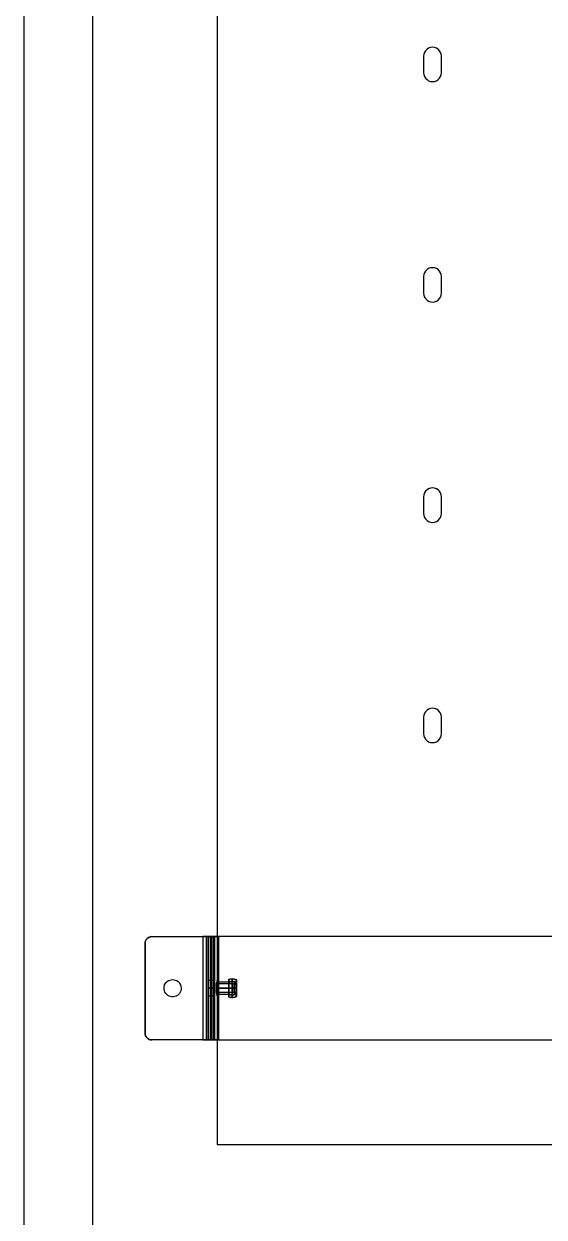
# Model space of a CAD drawing. Header units: millimetres. Extents: x 151130 to 215929, y 2134 to 34533.
# Drawn here: x 170311 to 170462.2, y 6150.2 to 6496.6 of the extents above; entities that cross this region are included whole.
import ezdxf

# ---------------------------------------------------------------- set-up
doc = ezdxf.new("R2010")
doc.units = ezdxf.units.MM
doc.layers.add('MUEBLES', color=8, linetype='Continuous')
doc.layers.add('OH!-Furniture', color=7, linetype='Continuous')

# ---------------------------------------------------------------- blocks, each defined once
blk = doc.blocks.new('GANCHO C DOBLE-flat-4')
at = {"layer": 'OH!-Furniture', "color": 2, "flags": 128}
for points in [[(-96.05, 482.1), (-96.05, 726.5), (-66.06, 726.5), (-66.06, 482.1), (-96.05, 482.1)], [(-66.06, 482.1), (-96.05, 482.1), (-96.05, 726.5), (-66.06, 726.5)], [(-83.54, 487.26), (-83.53, 487.27), (-83.52, 487.29), (-83.51, 487.3), (-83.5, 487.32), (-83.49, 487.33), (-83.47, 487.35), (-83.46, 487.36), (-83.44, 487.37), (-83.42, 487.38), (-83.41, 487.38), (-83.39, 487.39), (-83.37, 487.4), (-83.35, 487.4), (-83.33, 487.4), (-83.31, 487.4), (-83.29, 487.4), (-83.27, 487.4), (-83.25, 487.39), (-83.24, 487.39), (-83.22, 487.38), (-83.2, 487.37), (-83.18, 487.36), (-83.17, 487.35), (-83.15, 487.34), (-83.14, 487.33), (-83.13, 487.31), (-83.14, 487.33), (-83.15, 487.34), (-83.17, 487.35), (-83.18, 487.36), (-83.2, 487.37), (-83.22, 487.38), (-83.24, 487.39), (-83.25, 487.39), (-83.27, 487.4), (-83.29, 487.4), (-83.31, 487.4), (-83.33, 487.4), (-83.35, 487.4), (-83.37, 487.4), (-83.39, 487.39), (-83.41, 487.38), (-83.42, 487.38), (-83.44, 487.37), (-83.46, 487.36), (-83.47, 487.35), (-83.49, 487.33), (-83.5, 487.32), (-83.51, 487.3), (-83.52, 487.29), (-83.53, 487.27)], [(-82.71, 485.11), (-82.74, 485.16), (-82.76, 485.2), (-82.79, 485.25), (-82.81, 485.3), (-82.83, 485.35), (-82.85, 485.39), (-82.87, 485.44), (-82.89, 485.49), (-82.9, 485.54), (-82.92, 485.6), (-82.93, 485.65), (-82.94, 485.7), (-82.95, 485.75), (-82.96, 485.8), (-82.97, 485.85), (-82.98, 485.91), (-82.98, 485.96), (-82.98, 486.01), (-82.99, 486.06), (-82.99, 486.12), (-82.98, 486.17), (-82.98, 486.22), (-82.98, 486.28), (-82.97, 486.33), (-82.97, 486.38), (-82.96, 486.43), (-82.95, 486.49), (-82.94, 486.54), (-82.93, 486.59), (-82.91, 486.64), (-82.9, 486.69), (-82.88, 486.74), (-82.86, 486.79), (-82.84, 486.84), (-82.82, 486.89), (-82.8, 486.94), (-82.78, 486.98), (-82.75, 487.03), (-82.73, 487.08), (-82.7, 487.12), (-82.67, 487.17), (-82.64, 487.21), (-82.61, 487.26), (-82.64, 487.21), (-82.67, 487.17), (-82.7, 487.12), (-82.73, 487.08), (-82.75, 487.03), (-82.78, 486.98), (-82.8, 486.94), (-82.82, 486.89), (-82.84, 486.84), (-82.86, 486.79), (-82.88, 486.74), (-82.9, 486.69), (-82.91, 486.64), (-82.93, 486.59), (-82.94, 486.54), (-82.95, 486.49), (-82.96, 486.43), (-82.97, 486.38), (-82.97, 486.33), (-82.98, 486.28), (-82.98, 486.22), (-82.98, 486.17), (-82.99, 486.12), (-82.99, 486.06), (-82.98, 486.01), (-82.98, 485.96), (-82.98, 485.91), (-82.97, 485.85), (-82.96, 485.8), (-82.95, 485.75), (-82.94, 485.7), (-82.93, 485.65), (-82.92, 485.6), (-82.9, 485.54), (-82.89, 485.49), (-82.87, 485.44), (-82.85, 485.39), (-82.83, 485.35), (-82.81, 485.3), (-82.79, 485.25), (-82.76, 485.2), (-82.74, 485.16)], [(-81.04, 487.31), (-81.04, 487.24), (-81.04, 487.16), (-81.04, 487.08), (-81.04, 487.01), (-81.04, 486.95), (-81.04, 486.88), (-81.04, 486.82), (-81.04, 486.76), (-81.04, 486.71), (-81.04, 486.66), (-81.04, 486.71), (-81.04, 486.76), (-81.04, 486.82), (-81.04, 486.88), (-81.04, 486.95), (-81.04, 487.01), (-81.04, 487.08), (-81.04, 487.16), (-81.04, 487.24)], [(-81.04, 481.59), (-81.04, 486.66)], [(-79.47, 487.26), (-79.44, 487.21), (-79.41, 487.17), (-79.39, 487.12), (-79.36, 487.08), (-79.33, 487.03), (-79.31, 486.98), (-79.29, 486.94), (-79.26, 486.89), (-79.24, 486.84), (-79.22, 486.79), (-79.21, 486.74), (-79.19, 486.69), (-79.17, 486.64), (-79.16, 486.59), (-79.15, 486.54), (-79.14, 486.49), (-79.13, 486.43), (-79.12, 486.38), (-79.11, 486.33), (-79.11, 486.28), (-79.1, 486.22), (-79.1, 486.17), (-79.1, 486.12), (-79.1, 486.06), (-79.1, 486.01), (-79.11, 485.96), (-79.11, 485.91), (-79.12, 485.85), (-79.13, 485.8), (-79.13, 485.75), (-79.14, 485.7), (-79.16, 485.65), (-79.17, 485.6), (-79.18, 485.54), (-79.2, 485.49), (-79.22, 485.44), (-79.24, 485.39), (-79.26, 485.35), (-79.28, 485.3), (-79.3, 485.25), (-79.33, 485.2), (-79.35, 485.16), (-79.38, 485.11), (-79.35, 485.16), (-79.33, 485.2), (-79.3, 485.25), (-79.28, 485.3), (-79.26, 485.35), (-79.24, 485.39), (-79.22, 485.44), (-79.2, 485.49), (-79.18, 485.54), (-79.17, 485.6), (-79.16, 485.65), (-79.14, 485.7), (-79.13, 485.75), (-79.13, 485.8), (-79.12, 485.85), (-79.11, 485.91), (-79.11, 485.96), (-79.1, 486.01), (-79.1, 486.06), (-79.1, 486.12), (-79.1, 486.17), (-79.1, 486.22), (-79.11, 486.28), (-79.11, 486.33), (-79.12, 486.38), (-79.13, 486.43), (-79.14, 486.49), (-79.15, 486.54), (-79.16, 486.59), (-79.17, 486.64), (-79.19, 486.69), (-79.21, 486.74), (-79.22, 486.79), (-79.24, 486.84), (-79.26, 486.89), (-79.29, 486.94), (-79.31, 486.98), (-79.33, 487.03), (-79.36, 487.08), (-79.39, 487.12), (-79.41, 487.17), (-79.44, 487.21)], [(-78.96, 487.31), (-78.95, 487.33), (-78.93, 487.34), (-78.92, 487.35), (-78.9, 487.36), (-78.89, 487.37), (-78.87, 487.38), (-78.85, 487.39), (-78.83, 487.39), (-78.81, 487.4), (-78.79, 487.4), (-78.78, 487.4), (-78.76, 487.4), (-78.74, 487.4), (-78.72, 487.4), (-78.7, 487.39), (-78.68, 487.38), (-78.66, 487.38), (-78.65, 487.37), (-78.63, 487.36), (-78.62, 487.35), (-78.6, 487.33), (-78.59, 487.32), (-78.58, 487.3), (-78.56, 487.29), (-78.55, 487.27), (-78.55, 487.26), (-78.55, 487.27), (-78.56, 487.29), (-78.58, 487.3), (-78.59, 487.32), (-78.6, 487.33), (-78.62, 487.35), (-78.63, 487.36), (-78.65, 487.37), (-78.66, 487.38), (-78.68, 487.38), (-78.7, 487.39), (-78.72, 487.4), (-78.74, 487.4), (-78.76, 487.4), (-78.78, 487.4), (-78.79, 487.4), (-78.81, 487.4), (-78.83, 487.39), (-78.85, 487.39), (-78.87, 487.38), (-78.89, 487.37), (-78.9, 487.36), (-78.92, 487.35), (-78.93, 487.34), (-78.95, 487.33)], [(-81.04, 482.03), (-81.04, 482.11)], [(-66.06, 480.6), (-96.05, 480.6)], [(-66.06, 479.1), (-96.05, 479.1)], [(-78.8, 479.1), (-78.91, 479.1), (-79.24, 479.1), (-79.74, 479.1), (-80.35, 479.1), (-81.04, 479.1), (-81.76, 479.1), (-82.37, 479.1), (-82.87, 479.1), (-83.21, 479.1), (-83.32, 479.1), (-83.21, 479.1), (-82.87, 479.1), (-82.37, 479.1), (-81.76, 479.1), (-81.04, 479.1), (-80.35, 479.1), (-79.74, 479.1), (-79.24, 479.1), (-78.91, 479.1), (-78.8, 479.1)], [(-81.04, 479.1), (-81.04, 480.6)], [(-78.55, 468.81), (-78.57, 469.23), (-78.69, 469.65), (-78.85, 470.03), (-79.1, 470.39), (-79.41, 470.7), (-79.74, 470.95), (-80.1, 471.14), (-80.52, 471.25), (-80.93, 471.31), (-81.35, 471.28), (-81.76, 471.2), (-82.18, 471.03), (-82.54, 470.81), (-82.85, 470.53), (-83.12, 470.2), (-83.32, 469.84), (-83.46, 469.45), (-83.54, 469.04), (-83.54, 468.59), (-83.46, 468.18), (-83.32, 467.79), (-83.12, 467.43), (-82.85, 467.09), (-82.54, 466.82), (-82.18, 466.59), (-81.76, 466.43), (-81.35, 466.34), (-80.93, 466.32), (-80.52, 466.37), (-80.1, 466.48), (-79.74, 466.68), (-79.41, 466.93), (-79.1, 467.23), (-78.85, 467.59), (-78.69, 467.98), (-78.57, 468.4), (-78.55, 468.81)], [(-78.55, 468.81), (-78.57, 469.23), (-78.69, 469.65), (-78.85, 470.03), (-79.1, 470.39), (-79.41, 470.7), (-79.74, 470.95), (-80.1, 471.14), (-80.52, 471.25), (-80.93, 471.31), (-81.35, 471.28), (-81.76, 471.2), (-82.18, 471.03), (-82.54, 470.81), (-82.85, 470.53), (-83.12, 470.2), (-83.32, 469.84), (-83.46, 469.45), (-83.54, 469.04), (-83.54, 468.59), (-83.46, 468.18), (-83.32, 467.79), (-83.12, 467.43), (-82.85, 467.09), (-82.54, 466.82), (-82.18, 466.59), (-81.76, 466.43), (-81.35, 466.34), (-80.93, 466.32), (-80.52, 466.37), (-80.1, 466.48), (-79.74, 466.68), (-79.41, 466.93), (-79.1, 467.23), (-78.85, 467.59), (-78.69, 467.98), (-78.57, 468.4), (-78.55, 468.81)], [(-94.05, 460.82), (-94.44, 460.85), (-94.83, 460.96), (-95.16, 461.16), (-95.47, 461.41), (-95.72, 461.71), (-95.91, 462.05), (-96.02, 462.43), (-96.05, 462.82), (-96.02, 462.43), (-95.91, 462.05), (-95.72, 461.71), (-95.47, 461.41), (-95.16, 461.16), (-94.83, 460.96), (-94.44, 460.85)], [(-94.05, 460.8), (-68.06, 460.8)], [(-66.06, 462.82), (-66.09, 462.43), (-66.2, 462.05), (-66.4, 461.71), (-66.65, 461.41), (-66.95, 461.16), (-67.28, 460.96), (-67.67, 460.85), (-68.06, 460.82), (-67.67, 460.85), (-67.28, 460.96), (-66.95, 461.16), (-66.65, 461.41), (-66.4, 461.71), (-66.2, 462.05), (-66.09, 462.43)]]:
    blk.add_lwpolyline(points, close=True, dxfattribs=at)
for points in [[(-78.3, 486.11), (-78.3, 486.11), (-78.32, 486.11), (-78.33, 486.11), (-78.35, 486.11), (-78.38, 486.11), (-78.4, 486.11), (-78.44, 486.11), (-78.47, 486.11), (-78.52, 486.11), (-78.56, 486.11), (-78.61, 486.11), (-78.66, 486.11), (-78.72, 486.11), (-78.78, 486.11), (-78.85, 486.11), (-78.91, 486.11), (-78.99, 486.11), (-79.06, 486.11), (-79.14, 486.11), (-79.22, 486.11), (-79.31, 486.11), (-79.39, 486.11), (-79.48, 486.11), (-79.57, 486.11), (-79.67, 486.11), (-79.77, 486.11), (-79.87, 486.11), (-79.97, 486.11), (-80.07, 486.11), (-80.17, 486.11), (-80.28, 486.11), (-80.39, 486.11), (-80.49, 486.11), (-80.6, 486.11), (-80.71, 486.11), (-80.82, 486.11), (-80.93, 486.11), (-81.04, 486.11), (-81.04, 486.22), (-81.04, 486.32), (-81.04, 486.43), (-81.04, 486.54), (-81.04, 486.64), (-81.04, 486.75), (-81.04, 486.85), (-81.04, 486.96), (-81.04, 487.06), (-81.04, 487.16), (-81.04, 487.26), (-81.04, 487.16), (-81.04, 487.06), (-81.04, 486.96), (-81.04, 486.85), (-81.04, 486.75), (-81.04, 486.64), (-81.04, 486.54), (-81.04, 486.43), (-81.04, 486.32), (-81.04, 486.22), (-81.04, 486.11), (-81.15, 486.11), (-81.26, 486.11), (-81.37, 486.11), (-81.48, 486.11), (-81.59, 486.11), (-81.7, 486.11), (-81.81, 486.11), (-81.91, 486.11), (-82.02, 486.11), (-82.12, 486.11), (-82.22, 486.11), (-82.32, 486.11), (-82.42, 486.11), (-82.51, 486.11), (-82.6, 486.11), (-82.69, 486.11), (-82.78, 486.11), (-82.87, 486.11), (-82.95, 486.11), (-83.03, 486.11), (-83.1, 486.11), (-83.17, 486.11), (-83.24, 486.11), (-83.31, 486.11), (-83.37, 486.11), (-83.42, 486.11), (-83.48, 486.11), (-83.53, 486.11), (-83.57, 486.11), (-83.61, 486.11), (-83.65, 486.11), (-83.68, 486.11), (-83.71, 486.11), (-83.74, 486.11), (-83.76, 486.11), (-83.77, 486.11), (-83.78, 486.11), (-83.79, 486.11), (-83.79, 486.11)], [(-83.54, 487.26), (-83.57, 487.2), (-83.59, 487.14), (-83.61, 487.08), (-83.64, 487.02), (-83.66, 486.96), (-83.67, 486.9), (-83.69, 486.84), (-83.71, 486.78), (-83.72, 486.72), (-83.74, 486.66), (-83.75, 486.6), (-83.76, 486.53), (-83.77, 486.47), (-83.77, 486.41), (-83.78, 486.35), (-83.79, 486.28), (-83.79, 486.22), (-83.79, 486.16), (-83.79, 486.09), (-83.79, 486.03), (-83.79, 485.97), (-83.78, 485.91), (-83.78, 485.84), (-83.77, 485.78), (-83.76, 485.72), (-83.75, 485.66), (-83.74, 485.59), (-83.73, 485.53), (-83.72, 485.47), (-83.7, 485.41), (-83.68, 485.35), (-83.67, 485.29), (-83.65, 485.23), (-83.63, 485.17), (-83.6, 485.11)], [(-83.79, 486.11), (-83.78, 486.11), (-83.77, 486.11), (-83.76, 486.11), (-83.74, 486.11), (-83.71, 486.11), (-83.68, 486.11), (-83.65, 486.11), (-83.61, 486.11), (-83.57, 486.11), (-83.53, 486.11), (-83.48, 486.11), (-83.42, 486.11), (-83.37, 486.11), (-83.31, 486.11), (-83.24, 486.11), (-83.17, 486.11), (-83.1, 486.11), (-83.03, 486.11), (-82.95, 486.11), (-82.87, 486.11), (-82.78, 486.11), (-82.69, 486.11), (-82.6, 486.11), (-82.51, 486.11), (-82.42, 486.11), (-82.32, 486.11), (-82.22, 486.11), (-82.12, 486.11), (-82.02, 486.11), (-81.91, 486.11), (-81.81, 486.11), (-81.7, 486.11), (-81.59, 486.11), (-81.48, 486.11), (-81.37, 486.11), (-81.26, 486.11), (-81.15, 486.11), (-81.04, 486.11), (-81.04, 486), (-81.04, 485.88), (-81.04, 485.77), (-81.04, 485.66), (-81.04, 485.55), (-81.04, 485.43), (-81.04, 485.32), (-81.04, 485.22), (-81.04, 485.11), (-81.04, 482.11), (-81.04, 485.11)], [(-83.6, 485.11), (-83.59, 485.11), (-83.58, 485.11), (-83.57, 485.11), (-83.55, 485.11), (-83.52, 485.11), (-83.5, 485.11), (-83.46, 485.11), (-83.43, 485.11), (-83.39, 485.11), (-83.34, 485.11), (-83.3, 485.11), (-83.24, 485.11), (-83.19, 485.11), (-83.13, 485.11), (-83.06, 485.11), (-83, 485.11), (-82.93, 485.11), (-82.85, 485.11), (-82.78, 485.11), (-82.7, 485.11), (-82.62, 485.11), (-82.53, 485.11), (-82.44, 485.11), (-82.35, 485.11), (-82.26, 485.11), (-82.17, 485.11), (-82.07, 485.11), (-81.97, 485.11), (-81.87, 485.11), (-81.77, 485.11), (-81.67, 485.11), (-81.57, 485.11), (-81.46, 485.11), (-81.36, 485.11), (-81.26, 485.11), (-81.15, 485.11), (-81.04, 485.11), (-80.94, 485.11), (-80.83, 485.11), (-80.73, 485.11), (-80.62, 485.11), (-80.52, 485.11), (-80.42, 485.11), (-80.31, 485.11), (-80.21, 485.11), (-80.11, 485.11), (-80.02, 485.11), (-79.92, 485.11), (-79.83, 485.11), (-79.73, 485.11), (-79.64, 485.11), (-79.56, 485.11), (-79.47, 485.11), (-79.39, 485.11), (-79.31, 485.11), (-79.23, 485.11), (-79.16, 485.11), (-79.09, 485.11), (-79.02, 485.11), (-78.96, 485.11), (-78.9, 485.11), (-78.84, 485.11), (-78.79, 485.11), (-78.74, 485.11), (-78.7, 485.11), (-78.66, 485.11), (-78.62, 485.11), (-78.59, 485.11), (-78.56, 485.11), (-78.54, 485.11), (-78.52, 485.11), (-78.5, 485.11), (-78.49, 485.11), (-78.49, 485.11), (-78.48, 485.11), (-78.46, 485.17), (-78.44, 485.23), (-78.42, 485.29), (-78.4, 485.35), (-78.39, 485.41), (-78.37, 485.47), (-78.36, 485.53), (-78.34, 485.59), (-78.33, 485.66), (-78.32, 485.72), (-78.31, 485.78), (-78.31, 485.84), (-78.3, 485.91), (-78.3, 485.97), (-78.3, 486.03), (-78.3, 486.09), (-78.3, 486.16), (-78.3, 486.22), (-78.3, 486.28), (-78.31, 486.35), (-78.31, 486.41), (-78.32, 486.47), (-78.33, 486.53), (-78.34, 486.6), (-78.35, 486.66), (-78.36, 486.72), (-78.38, 486.78), (-78.39, 486.84), (-78.41, 486.9), (-78.43, 486.96), (-78.45, 487.02), (-78.47, 487.08), (-78.5, 487.14), (-78.52, 487.2), (-78.55, 487.26)], [(-78.48, 485.11), (-78.49, 485.11), (-78.49, 485.11), (-78.5, 485.11), (-78.52, 485.11), (-78.54, 485.11), (-78.56, 485.11), (-78.59, 485.11), (-78.62, 485.11), (-78.66, 485.11), (-78.7, 485.11), (-78.74, 485.11), (-78.79, 485.11), (-78.84, 485.11), (-78.9, 485.11), (-78.96, 485.11), (-79.02, 485.11), (-79.09, 485.11), (-79.16, 485.11), (-79.23, 485.11), (-79.31, 485.11), (-79.39, 485.11), (-79.47, 485.11), (-79.56, 485.11), (-79.64, 485.11), (-79.73, 485.11), (-79.83, 485.11), (-79.92, 485.11), (-80.02, 485.11), (-80.11, 485.11), (-80.21, 485.11), (-80.31, 485.11), (-80.42, 485.11), (-80.52, 485.11), (-80.62, 485.11), (-80.73, 485.11), (-80.83, 485.11), (-80.94, 485.11), (-81.04, 485.11), (-81.15, 485.11), (-81.26, 485.11), (-81.36, 485.11), (-81.46, 485.11), (-81.57, 485.11), (-81.67, 485.11), (-81.77, 485.11), (-81.87, 485.11), (-81.97, 485.11), (-82.07, 485.11), (-82.17, 485.11), (-82.26, 485.11), (-82.35, 485.11), (-82.44, 485.11), (-82.53, 485.11), (-82.62, 485.11), (-82.7, 485.11), (-82.78, 485.11), (-82.85, 485.11), (-82.93, 485.11), (-83, 485.11), (-83.06, 485.11), (-83.13, 485.11), (-83.19, 485.11), (-83.24, 485.11), (-83.3, 485.11), (-83.34, 485.11), (-83.39, 485.11), (-83.43, 485.11), (-83.46, 485.11), (-83.5, 485.11), (-83.52, 485.11), (-83.55, 485.11), (-83.57, 485.11), (-83.58, 485.11), (-83.59, 485.11), (-83.6, 485.11), (-83.6, 485.11)], [(-83.54, 487.26), (-83.53, 487.26), (-83.52, 487.26), (-83.51, 487.26), (-83.49, 487.26), (-83.46, 487.26), (-83.43, 487.26), (-83.4, 487.26), (-83.36, 487.26), (-83.32, 487.26), (-83.27, 487.26), (-83.22, 487.26), (-83.17, 487.26), (-83.11, 487.26), (-83.05, 487.26), (-82.99, 487.26), (-82.92, 487.26), (-82.85, 487.26), (-82.77, 487.26), (-82.69, 487.26), (-82.61, 487.26), (-82.53, 487.26), (-82.44, 487.26), (-82.35, 487.26), (-82.26, 487.26), (-82.17, 487.26), (-82.07, 487.26), (-81.97, 487.26), (-81.88, 487.26), (-81.78, 487.26), (-81.67, 487.26), (-81.57, 487.26), (-81.47, 487.26), (-81.36, 487.26), (-81.26, 487.26), (-81.15, 487.26), (-81.04, 487.26), (-80.94, 487.26), (-80.83, 487.26), (-80.73, 487.26), (-80.62, 487.26), (-80.52, 487.26), (-80.41, 487.26), (-80.31, 487.26), (-80.21, 487.26), (-80.11, 487.26), (-80.01, 487.26), (-79.92, 487.26), (-79.83, 487.26), (-79.73, 487.26), (-79.64, 487.26), (-79.56, 487.26), (-79.47, 487.26), (-79.39, 487.26), (-79.32, 487.26), (-79.24, 487.26), (-79.17, 487.26), (-79.1, 487.26), (-79.04, 487.26), (-78.97, 487.26), (-78.92, 487.26), (-78.86, 487.26), (-78.81, 487.26), (-78.77, 487.26), (-78.73, 487.26), (-78.69, 487.26), (-78.65, 487.26), (-78.63, 487.26), (-78.6, 487.26), (-78.58, 487.26), (-78.57, 487.26), (-78.55, 487.26), (-78.55, 487.26), (-78.55, 487.26), (-78.55, 487.26), (-78.55, 487.26), (-78.57, 487.26), (-78.58, 487.26), (-78.6, 487.26), (-78.63, 487.26), (-78.65, 487.26), (-78.69, 487.26), (-78.73, 487.26), (-78.77, 487.26), (-78.81, 487.26), (-78.86, 487.26), (-78.92, 487.26), (-78.97, 487.26), (-79.04, 487.26), (-79.1, 487.26), (-79.17, 487.26), (-79.24, 487.26), (-79.32, 487.26), (-79.39, 487.26), (-79.47, 487.26), (-79.56, 487.26), (-79.64, 487.26), (-79.73, 487.26), (-79.83, 487.26), (-79.92, 487.26), (-80.01, 487.26), (-80.11, 487.26), (-80.21, 487.26), (-80.31, 487.26), (-80.41, 487.26), (-80.52, 487.26), (-80.62, 487.26), (-80.73, 487.26), (-80.83, 487.26), (-80.94, 487.26), (-81.04, 487.26), (-81.15, 487.26), (-81.26, 487.26), (-81.36, 487.26), (-81.47, 487.26), (-81.57, 487.26), (-81.67, 487.26), (-81.78, 487.26), (-81.88, 487.26), (-81.97, 487.26), (-82.07, 487.26), (-82.17, 487.26), (-82.26, 487.26), (-82.35, 487.26), (-82.44, 487.26), (-82.53, 487.26), (-82.61, 487.26), (-82.69, 487.26), (-82.77, 487.26), (-82.85, 487.26), (-82.92, 487.26), (-82.99, 487.26), (-83.05, 487.26), (-83.11, 487.26), (-83.17, 487.26), (-83.22, 487.26), (-83.27, 487.26), (-83.32, 487.26), (-83.36, 487.26), (-83.4, 487.26), (-83.43, 487.26), (-83.46, 487.26), (-83.49, 487.26), (-83.51, 487.26), (-83.52, 487.26), (-83.53, 487.26), (-83.54, 487.26), (-83.54, 487.26)], [(-78.74, 487.4), (-78.75, 487.4), (-78.76, 487.4), (-78.77, 487.4), (-78.79, 487.4), (-78.82, 487.4), (-78.84, 487.4), (-78.88, 487.4), (-78.91, 487.4), (-78.95, 487.4), (-79, 487.4), (-79.05, 487.4), (-79.1, 487.4), (-79.15, 487.4), (-79.21, 487.4), (-79.28, 487.4), (-79.34, 487.4), (-79.41, 487.4), (-79.49, 487.4), (-79.56, 487.4), (-79.64, 487.4), (-79.72, 487.4), (-79.8, 487.4), (-79.89, 487.4), (-79.98, 487.4), (-80.07, 487.4), (-80.16, 487.4), (-80.25, 487.4), (-80.35, 487.4), (-80.45, 487.4), (-80.54, 487.4), (-80.64, 487.4), (-80.74, 487.4), (-80.84, 487.4), (-80.94, 487.4), (-81.04, 487.4), (-81.14, 487.4), (-81.24, 487.4), (-81.34, 487.4), (-81.44, 487.4), (-81.54, 487.4), (-81.64, 487.4), (-81.74, 487.4), (-81.83, 487.4), (-81.93, 487.4), (-82.02, 487.4), (-82.11, 487.4), (-82.2, 487.4), (-82.28, 487.4), (-82.37, 487.4), (-82.45, 487.4), (-82.53, 487.4), (-82.6, 487.4), (-82.67, 487.4), (-82.74, 487.4), (-82.81, 487.4), (-82.87, 487.4), (-82.93, 487.4), (-82.99, 487.4), (-83.04, 487.4), (-83.09, 487.4), (-83.13, 487.4), (-83.17, 487.4), (-83.21, 487.4), (-83.24, 487.4), (-83.27, 487.4), (-83.3, 487.4), (-83.31, 487.4), (-83.33, 487.4), (-83.34, 487.4), (-83.35, 487.4), (-83.35, 487.4), (-83.35, 487.4), (-83.34, 487.4), (-83.33, 487.4), (-83.31, 487.4), (-83.3, 487.4), (-83.27, 487.4), (-83.24, 487.4), (-83.21, 487.4), (-83.17, 487.4), (-83.13, 487.4), (-83.09, 487.4), (-83.04, 487.4), (-82.99, 487.4), (-82.93, 487.4), (-82.87, 487.4), (-82.81, 487.4), (-82.74, 487.4), (-82.67, 487.4), (-82.6, 487.4), (-82.53, 487.4), (-82.45, 487.4), (-82.37, 487.4), (-82.28, 487.4), (-82.2, 487.4), (-82.11, 487.4), (-82.02, 487.4), (-81.93, 487.4), (-81.83, 487.4), (-81.74, 487.4), (-81.64, 487.4), (-81.54, 487.4), (-81.44, 487.4), (-81.34, 487.4), (-81.24, 487.4), (-81.14, 487.4), (-81.04, 487.4), (-80.94, 487.4), (-80.84, 487.4), (-80.74, 487.4), (-80.64, 487.4), (-80.54, 487.4), (-80.45, 487.4), (-80.35, 487.4), (-80.25, 487.4), (-80.16, 487.4), (-80.07, 487.4), (-79.98, 487.4), (-79.89, 487.4), (-79.8, 487.4), (-79.72, 487.4), (-79.64, 487.4), (-79.56, 487.4), (-79.49, 487.4), (-79.41, 487.4), (-79.34, 487.4), (-79.28, 487.4), (-79.21, 487.4), (-79.15, 487.4), (-79.1, 487.4), (-79.05, 487.4), (-79, 487.4), (-78.95, 487.4), (-78.91, 487.4), (-78.88, 487.4), (-78.84, 487.4), (-78.82, 487.4), (-78.79, 487.4), (-78.77, 487.4), (-78.76, 487.4), (-78.75, 487.4), (-78.74, 487.4), (-78.74, 487.4)], [(-78.96, 487.31), (-78.96, 487.31), (-78.97, 487.31), (-78.98, 487.31), (-79, 487.31), (-79.02, 487.31), (-79.04, 487.31), (-79.07, 487.31), (-79.1, 487.31), (-79.14, 487.31), (-79.18, 487.31), (-79.22, 487.31), (-79.27, 487.31), (-79.33, 487.31), (-79.38, 487.31), (-79.44, 487.31), (-79.5, 487.31), (-79.57, 487.31), (-79.64, 487.31), (-79.71, 487.31), (-79.79, 487.31), (-79.87, 487.31), (-79.95, 487.31), (-80.03, 487.31), (-80.12, 487.31), (-80.2, 487.31), (-80.29, 487.31), (-80.38, 487.31), (-80.47, 487.31), (-80.57, 487.31), (-80.66, 487.31), (-80.76, 487.31), (-80.85, 487.31), (-80.95, 487.31), (-81.04, 487.31), (-81.14, 487.31), (-81.24, 487.31), (-81.33, 487.31), (-81.43, 487.31), (-81.52, 487.31), (-81.61, 487.31), (-81.71, 487.31), (-81.8, 487.31), (-81.88, 487.31), (-81.97, 487.31), (-82.06, 487.31), (-82.14, 487.31), (-82.22, 487.31), (-82.3, 487.31), (-82.37, 487.31), (-82.45, 487.31), (-82.52, 487.31), (-82.58, 487.31), (-82.65, 487.31), (-82.7, 487.31), (-82.76, 487.31), (-82.81, 487.31), (-82.86, 487.31), (-82.91, 487.31), (-82.95, 487.31), (-82.98, 487.31), (-83.02, 487.31), (-83.05, 487.31), (-83.07, 487.31), (-83.09, 487.31), (-83.11, 487.31), (-83.12, 487.31), (-83.12, 487.31), (-83.13, 487.31)], [(-83.12, 487.31), (-83.12, 487.31), (-83.11, 487.31), (-83.09, 487.31), (-83.07, 487.31), (-83.05, 487.31), (-83.02, 487.31), (-82.98, 487.31), (-82.95, 487.31), (-82.91, 487.31), (-82.86, 487.31), (-82.81, 487.31), (-82.76, 487.31), (-82.7, 487.31), (-82.65, 487.31), (-82.58, 487.31), (-82.52, 487.31), (-82.45, 487.31), (-82.37, 487.31), (-82.3, 487.31), (-82.22, 487.31), (-82.14, 487.31), (-82.06, 487.31), (-81.97, 487.31), (-81.88, 487.31), (-81.8, 487.31), (-81.71, 487.31), (-81.61, 487.31), (-81.52, 487.31), (-81.43, 487.31), (-81.33, 487.31), (-81.24, 487.31), (-81.14, 487.31), (-81.04, 487.31), (-80.95, 487.31), (-80.85, 487.31), (-80.76, 487.31), (-80.66, 487.31), (-80.57, 487.31), (-80.47, 487.31), (-80.38, 487.31), (-80.29, 487.31), (-80.2, 487.31), (-80.12, 487.31), (-80.03, 487.31), (-79.95, 487.31), (-79.87, 487.31), (-79.79, 487.31), (-79.71, 487.31), (-79.64, 487.31), (-79.57, 487.31), (-79.5, 487.31), (-79.44, 487.31), (-79.38, 487.31), (-79.33, 487.31), (-79.27, 487.31), (-79.22, 487.31), (-79.18, 487.31), (-79.14, 487.31), (-79.1, 487.31), (-79.07, 487.31), (-79.04, 487.31), (-79.02, 487.31), (-79, 487.31), (-78.98, 487.31), (-78.97, 487.31), (-78.96, 487.31), (-78.96, 487.31), (-79, 487.27), (-79.05, 487.22), (-79.09, 487.18), (-79.13, 487.13), (-79.18, 487.09), (-79.23, 487.05), (-79.27, 487.01), (-79.32, 486.97), (-79.37, 486.93), (-79.42, 486.89), (-79.47, 486.85), (-79.52, 486.82), (-79.58, 486.78), (-79.63, 486.75), (-79.68, 486.72), (-79.74, 486.69), (-79.79, 486.66)], [(-83.12, 487.31), (-83.08, 487.27), (-83.04, 487.22), (-83, 487.18), (-82.95, 487.13), (-82.91, 487.09), (-82.86, 487.05), (-82.81, 487.01), (-82.76, 486.97), (-82.72, 486.93), (-82.67, 486.89), (-82.61, 486.85), (-82.56, 486.82), (-82.51, 486.78), (-82.46, 486.75), (-82.4, 486.72), (-82.35, 486.69), (-82.29, 486.66)], [(-82.79, 482.11), (-82.78, 482.11), (-82.77, 482.11), (-82.76, 482.11), (-82.74, 482.11), (-82.71, 482.11), (-82.68, 482.11), (-82.65, 482.11), (-82.61, 482.11), (-82.57, 482.11), (-82.53, 482.11), (-82.48, 482.11), (-82.43, 482.11), (-82.37, 482.11), (-82.31, 482.11), (-82.25, 482.11), (-82.18, 482.11), (-82.11, 482.11), (-82.04, 482.11), (-81.97, 482.11), (-81.89, 482.11), (-81.81, 482.11), (-81.73, 482.11), (-81.65, 482.11), (-81.57, 482.11), (-81.48, 482.11), (-81.4, 482.11), (-81.31, 482.11), (-81.22, 482.11), (-81.13, 482.11), (-81.04, 482.11), (-80.96, 482.11), (-80.87, 482.11), (-80.78, 482.11), (-80.69, 482.11), (-80.61, 482.11), (-80.52, 482.11), (-80.44, 482.11), (-80.35, 482.11), (-80.27, 482.11), (-80.19, 482.11), (-80.12, 482.11), (-80.04, 482.11), (-79.97, 482.11), (-79.9, 482.11), (-79.84, 482.11), (-79.78, 482.11), (-79.72, 482.11), (-79.66, 482.11), (-79.61, 482.11), (-79.56, 482.11), (-79.51, 482.11), (-79.47, 482.11), (-79.44, 482.11), (-79.4, 482.11), (-79.38, 482.11), (-79.35, 482.11), (-79.33, 482.11), (-79.32, 482.11), (-79.3, 482.11), (-79.3, 482.11), (-79.29, 482.11), (-79.3, 482.11), (-79.3, 482.11), (-79.32, 482.11), (-79.33, 482.11), (-79.35, 482.11), (-79.38, 482.11), (-79.4, 482.11), (-79.44, 482.11), (-79.47, 482.11), (-79.51, 482.11), (-79.56, 482.11), (-79.61, 482.11), (-79.66, 482.11), (-79.72, 482.11), (-79.78, 482.11), (-79.84, 482.11), (-79.9, 482.11), (-79.97, 482.11), (-80.04, 482.11), (-80.12, 482.11), (-80.19, 482.11), (-80.27, 482.11), (-80.35, 482.11), (-80.44, 482.11), (-80.52, 482.11), (-80.61, 482.11), (-80.69, 482.11), (-80.78, 482.11), (-80.87, 482.11), (-80.96, 482.11), (-81.04, 482.11), (-81.13, 482.11), (-81.22, 482.11), (-81.31, 482.11), (-81.4, 482.11), (-81.48, 482.11), (-81.57, 482.11), (-81.65, 482.11), (-81.73, 482.11), (-81.81, 482.11), (-81.89, 482.11), (-81.97, 482.11), (-82.04, 482.11), (-82.11, 482.11), (-82.18, 482.11), (-82.25, 482.11), (-82.31, 482.11), (-82.37, 482.11), (-82.43, 482.11), (-82.48, 482.11), (-82.53, 482.11), (-82.57, 482.11), (-82.61, 482.11), (-82.65, 482.11), (-82.68, 482.11), (-82.71, 482.11), (-82.74, 482.11), (-82.76, 482.11), (-82.77, 482.11), (-82.78, 482.11), (-82.79, 482.11), (-82.79, 482.11), (-82.79, 485.11), (-82.79, 485.11), (-82.78, 485.11), (-82.77, 485.11), (-82.76, 485.11), (-82.74, 485.11), (-82.71, 485.11), (-82.68, 485.11), (-82.65, 485.11), (-82.61, 485.11), (-82.57, 485.11), (-82.53, 485.11), (-82.48, 485.11), (-82.43, 485.11), (-82.37, 485.11), (-82.31, 485.11), (-82.25, 485.11), (-82.18, 485.11), (-82.11, 485.11), (-82.04, 485.11), (-81.97, 485.11), (-81.89, 485.11), (-81.81, 485.11), (-81.73, 485.11), (-81.65, 485.11), (-81.57, 485.11), (-81.48, 485.11), (-81.4, 485.11), (-81.31, 485.11), (-81.22, 485.11), (-81.13, 485.11), (-81.04, 485.11), (-80.96, 485.11), (-80.87, 485.11), (-80.78, 485.11), (-80.69, 485.11), (-80.61, 485.11), (-80.52, 485.11), (-80.44, 485.11), (-80.35, 485.11), (-80.27, 485.11), (-80.19, 485.11), (-80.12, 485.11), (-80.04, 485.11), (-79.97, 485.11), (-79.9, 485.11), (-79.84, 485.11), (-79.78, 485.11), (-79.72, 485.11), (-79.66, 485.11), (-79.61, 485.11), (-79.56, 485.11), (-79.51, 485.11), (-79.47, 485.11), (-79.44, 485.11), (-79.4, 485.11), (-79.38, 485.11), (-79.35, 485.11), (-79.33, 485.11), (-79.32, 485.11), (-79.3, 485.11), (-79.3, 485.11), (-79.29, 485.11), (-79.3, 485.11), (-79.3, 485.11), (-79.32, 485.11), (-79.33, 485.11), (-79.35, 485.11), (-79.38, 485.11), (-79.4, 485.11), (-79.44, 485.11), (-79.47, 485.11), (-79.51, 485.11), (-79.56, 485.11), (-79.61, 485.11), (-79.66, 485.11), (-79.72, 485.11), (-79.78, 485.11), (-79.84, 485.11), (-79.9, 485.11), (-79.97, 485.11), (-80.04, 485.11), (-80.12, 485.11), (-80.19, 485.11), (-80.27, 485.11), (-80.35, 485.11), (-80.44, 485.11), (-80.52, 485.11), (-80.61, 485.11), (-80.69, 485.11), (-80.78, 485.11), (-80.87, 485.11), (-80.96, 485.11), (-81.04, 485.11), (-81.13, 485.11), (-81.22, 485.11), (-81.31, 485.11), (-81.4, 485.11), (-81.48, 485.11), (-81.57, 485.11), (-81.65, 485.11), (-81.73, 485.11), (-81.81, 485.11), (-81.89, 485.11), (-81.97, 485.11), (-82.04, 485.11), (-82.11, 485.11), (-82.18, 485.11), (-82.25, 485.11), (-82.31, 485.11), (-82.37, 485.11), (-82.43, 485.11), (-82.48, 485.11), (-82.53, 485.11), (-82.57, 485.11), (-82.61, 485.11), (-82.65, 485.11), (-82.68, 485.11), (-82.71, 485.11), (-82.74, 485.11), (-82.76, 485.11), (-82.77, 485.11), (-82.78, 485.11), (-82.79, 485.11)], [(-82.78, 487.32), (-82.74, 487.27), (-82.69, 487.23), (-82.65, 487.2), (-82.6, 487.16), (-82.56, 487.12), (-82.51, 487.09), (-82.46, 487.05), (-82.41, 487.02), (-82.36, 486.99), (-82.31, 486.96), (-82.26, 486.93), (-82.21, 486.9), (-82.16, 486.87), (-82.1, 486.85), (-82.05, 486.82), (-81.99, 486.8), (-81.94, 486.78), (-81.88, 486.76), (-81.83, 486.74), (-81.77, 486.72), (-81.71, 486.7), (-81.66, 486.69), (-81.6, 486.67), (-81.54, 486.66)], [(-82.78, 487.32), (-82.74, 487.27), (-82.69, 487.23), (-82.65, 487.2), (-82.6, 487.16), (-82.56, 487.12), (-82.51, 487.09), (-82.46, 487.05), (-82.41, 487.02), (-82.36, 486.99), (-82.31, 486.96), (-82.26, 486.93), (-82.21, 486.9), (-82.16, 486.87), (-82.1, 486.85), (-82.05, 486.82), (-81.99, 486.8), (-81.94, 486.78), (-81.88, 486.76), (-81.83, 486.74), (-81.77, 486.72), (-81.71, 486.7), (-81.66, 486.69), (-81.6, 486.67), (-81.54, 486.66)], [(-82.29, 486.66), (-82.29, 486.66), (-82.28, 486.66), (-82.27, 486.66), (-82.26, 486.66), (-82.24, 486.66), (-82.21, 486.66), (-82.18, 486.66), (-82.15, 486.66), (-82.11, 486.66), (-82.07, 486.66), (-82.03, 486.66), (-81.98, 486.66), (-81.93, 486.66), (-81.87, 486.66), (-81.81, 486.66), (-81.75, 486.66), (-81.69, 486.66), (-81.62, 486.66), (-81.56, 486.66), (-81.49, 486.66), (-81.42, 486.66), (-81.34, 486.66), (-81.27, 486.66), (-81.19, 486.66), (-81.12, 486.66), (-81.04, 486.66), (-80.97, 486.66), (-80.89, 486.66), (-80.82, 486.66), (-80.74, 486.66), (-80.67, 486.66), (-80.6, 486.66), (-80.53, 486.66), (-80.46, 486.66), (-80.4, 486.66), (-80.33, 486.66), (-80.27, 486.66), (-80.22, 486.66), (-80.16, 486.66), (-80.11, 486.66), (-80.06, 486.66), (-80.02, 486.66), (-79.97, 486.66), (-79.94, 486.66), (-79.9, 486.66), (-79.88, 486.66), (-79.85, 486.66), (-79.83, 486.66), (-79.82, 486.66), (-79.8, 486.66), (-79.8, 486.66), (-79.79, 486.66), (-79.79, 481.59), (-79.8, 481.59), (-79.8, 481.59), (-79.82, 481.59), (-79.83, 481.59), (-79.85, 481.59), (-79.88, 481.59), (-79.9, 481.59), (-79.94, 481.59), (-79.97, 481.59), (-80.02, 481.59), (-80.06, 481.59), (-80.11, 481.59), (-80.16, 481.59), (-80.22, 481.59), (-80.27, 481.59), (-80.33, 481.59), (-80.4, 481.59), (-80.46, 481.59), (-80.53, 481.59), (-80.6, 481.59), (-80.67, 481.59), (-80.74, 481.59), (-80.82, 481.59), (-80.89, 481.59), (-80.97, 481.59), (-81.04, 481.59), (-81.12, 481.59), (-81.19, 481.59), (-81.27, 481.59), (-81.34, 481.59), (-81.42, 481.59), (-81.49, 481.59), (-81.56, 481.59), (-81.62, 481.59), (-81.69, 481.59), (-81.75, 481.59), (-81.81, 481.59), (-81.87, 481.59), (-81.93, 481.59), (-81.98, 481.59), (-82.03, 481.59), (-82.07, 481.59), (-82.11, 481.59), (-82.15, 481.59), (-82.18, 481.59), (-82.21, 481.59), (-82.24, 481.59), (-82.26, 481.59), (-82.27, 481.59), (-82.28, 481.59), (-82.29, 481.59)], [(-79.8, 486.66), (-79.8, 486.66), (-79.82, 486.66), (-79.83, 486.66), (-79.85, 486.66), (-79.88, 486.66), (-79.9, 486.66), (-79.94, 486.66), (-79.97, 486.66), (-80.02, 486.66), (-80.06, 486.66), (-80.11, 486.66), (-80.16, 486.66), (-80.22, 486.66), (-80.27, 486.66), (-80.33, 486.66), (-80.4, 486.66), (-80.46, 486.66), (-80.53, 486.66), (-80.6, 486.66), (-80.67, 486.66), (-80.74, 486.66), (-80.82, 486.66), (-80.89, 486.66), (-80.97, 486.66), (-81.04, 486.66), (-81.12, 486.66), (-81.19, 486.66), (-81.27, 486.66), (-81.34, 486.66), (-81.42, 486.66), (-81.49, 486.66), (-81.56, 486.66), (-81.62, 486.66), (-81.69, 486.66), (-81.75, 486.66), (-81.81, 486.66), (-81.87, 486.66), (-81.93, 486.66), (-81.98, 486.66), (-82.03, 486.66), (-82.07, 486.66), (-82.11, 486.66), (-82.15, 486.66), (-82.18, 486.66), (-82.21, 486.66), (-82.24, 486.66), (-82.26, 486.66), (-82.27, 486.66), (-82.28, 486.66), (-82.29, 486.66), (-82.29, 486.66), (-82.29, 481.59), (-82.29, 481.59), (-82.28, 481.59), (-82.27, 481.59), (-82.26, 481.59), (-82.24, 481.59), (-82.21, 481.59), (-82.18, 481.59), (-82.15, 481.59), (-82.11, 481.59), (-82.07, 481.59), (-82.03, 481.59), (-81.98, 481.59), (-81.93, 481.59), (-81.87, 481.59), (-81.81, 481.59), (-81.75, 481.59), (-81.69, 481.59), (-81.62, 481.59), (-81.56, 481.59), (-81.49, 481.59), (-81.42, 481.59), (-81.34, 481.59), (-81.27, 481.59), (-81.19, 481.59), (-81.12, 481.59), (-81.04, 481.59), (-80.97, 481.59), (-80.89, 481.59), (-80.82, 481.59), (-80.74, 481.59), (-80.67, 481.59), (-80.6, 481.59), (-80.53, 481.59), (-80.46, 481.59), (-80.4, 481.59), (-80.33, 481.59), (-80.27, 481.59), (-80.22, 481.59), (-80.16, 481.59), (-80.11, 481.59), (-80.06, 481.59), (-80.02, 481.59), (-79.97, 481.59), (-79.94, 481.59), (-79.9, 481.59), (-79.88, 481.59), (-79.85, 481.59), (-79.83, 481.59), (-79.82, 481.59), (-79.8, 481.59), (-79.8, 481.59), (-79.79, 481.59)], [(-81.04, 485.22), (-81.04, 485.32), (-81.04, 485.43), (-81.04, 485.55), (-81.04, 485.66), (-81.04, 485.77), (-81.04, 485.88), (-81.04, 486), (-81.04, 486.11), (-80.93, 486.11), (-80.82, 486.11), (-80.71, 486.11), (-80.6, 486.11), (-80.49, 486.11), (-80.39, 486.11), (-80.28, 486.11), (-80.17, 486.11), (-80.07, 486.11), (-79.97, 486.11), (-79.87, 486.11), (-79.77, 486.11), (-79.67, 486.11), (-79.57, 486.11), (-79.48, 486.11), (-79.39, 486.11), (-79.31, 486.11), (-79.22, 486.11), (-79.14, 486.11), (-79.06, 486.11), (-78.99, 486.11), (-78.91, 486.11), (-78.85, 486.11), (-78.78, 486.11), (-78.72, 486.11), (-78.66, 486.11), (-78.61, 486.11), (-78.56, 486.11), (-78.52, 486.11), (-78.47, 486.11), (-78.44, 486.11), (-78.4, 486.11), (-78.38, 486.11), (-78.35, 486.11), (-78.33, 486.11), (-78.32, 486.11), (-78.3, 486.11), (-78.3, 486.11), (-78.3, 486.11)], [(-80.55, 486.66), (-80.49, 486.67), (-80.43, 486.69), (-80.37, 486.7), (-80.32, 486.72), (-80.26, 486.74), (-80.2, 486.76), (-80.15, 486.78), (-80.09, 486.8), (-80.04, 486.82), (-79.98, 486.85), (-79.93, 486.87), (-79.88, 486.9), (-79.83, 486.93), (-79.78, 486.96), (-79.72, 486.99), (-79.67, 487.02), (-79.63, 487.05), (-79.58, 487.09), (-79.53, 487.12), (-79.48, 487.16), (-79.44, 487.2), (-79.39, 487.23), (-79.35, 487.27), (-79.31, 487.32)], [(-80.54, 486.66), (-80.49, 486.67), (-80.43, 486.69), (-80.37, 486.7), (-80.32, 486.72), (-80.26, 486.74), (-80.2, 486.76), (-80.15, 486.78), (-80.09, 486.8), (-80.04, 486.82), (-79.98, 486.85), (-79.93, 486.87), (-79.88, 486.9), (-79.83, 486.93), (-79.77, 486.96), (-79.72, 486.99), (-79.67, 487.02), (-79.63, 487.05), (-79.58, 487.09), (-79.53, 487.12), (-79.48, 487.16), (-79.44, 487.2), (-79.39, 487.23), (-79.35, 487.27), (-79.3, 487.32)], [(-79.29, 485.11), (-79.29, 482.11)], [(-66.06, 462.82), (-66.06, 477.61), (-66.06, 478.38), (-66.06, 479.1), (-66.06, 479.74), (-66.06, 480.21), (-66.06, 480.52), (-66.06, 480.6), (-66.06, 480.71), (-66.06, 481.05), (-66.06, 481.55), (-66.06, 482.1), (-66.06, 481.32), (-66.06, 480.6), (-66.06, 479.99), (-66.06, 479.52), (-66.06, 479.22), (-66.06, 479.1), (-66.06, 478.99), (-66.06, 478.66), (-66.06, 478.19), (-66.06, 477.61), (-96.05, 477.61), (-96.05, 478.19), (-96.05, 478.66), (-96.05, 478.99), (-96.05, 479.1)], [(-96.05, 479.1), (-96.05, 479.22), (-96.05, 479.52), (-96.05, 479.99), (-96.05, 480.6), (-96.05, 481.32), (-96.05, 482.1), (-96.05, 481.55), (-96.05, 481.05), (-96.05, 480.71), (-96.05, 480.6), (-96.05, 480.52), (-96.05, 480.21), (-96.05, 479.74), (-96.05, 479.1), (-96.05, 478.38), (-96.05, 477.61), (-96.05, 462.82)], [(-78.05, 482.03), (-78.05, 482.03), (-78.05, 482.03), (-78.07, 482.03), (-78.08, 482.03), (-78.1, 482.03), (-78.12, 482.03), (-78.15, 482.03), (-78.19, 482.03), (-78.22, 482.03), (-78.26, 482.03), (-78.31, 482.03), (-78.36, 482.03), (-78.41, 482.03), (-78.47, 482.03), (-78.53, 482.03), (-78.59, 482.03), (-78.66, 482.03), (-78.73, 482.03), (-78.81, 482.03), (-78.88, 482.03), (-78.96, 482.03), (-79.05, 482.03), (-79.14, 482.03), (-79.23, 482.03), (-79.32, 482.03), (-79.41, 482.03), (-79.51, 482.03), (-79.61, 482.03), (-79.71, 482.03), (-79.82, 482.03), (-79.92, 482.03), (-80.03, 482.03), (-80.14, 482.03), (-80.25, 482.03), (-80.36, 482.03), (-80.47, 482.03), (-80.59, 482.03), (-80.7, 482.03), (-80.81, 482.03), (-80.93, 482.03), (-81.04, 482.03), (-81.16, 482.03), (-81.27, 482.03), (-81.39, 482.03), (-81.5, 482.03), (-81.61, 482.03), (-81.73, 482.03), (-81.84, 482.03), (-81.95, 482.03), (-82.06, 482.03), (-82.16, 482.03), (-82.27, 482.03), (-82.37, 482.03), (-82.48, 482.03), (-82.58, 482.03), (-82.67, 482.03), (-82.77, 482.03), (-82.86, 482.03), (-82.95, 482.03), (-83.04, 482.03), (-83.12, 482.03), (-83.2, 482.03), (-83.28, 482.03), (-83.36, 482.03), (-83.43, 482.03), (-83.5, 482.03), (-83.56, 482.03), (-83.62, 482.03), (-83.68, 482.03), (-83.73, 482.03), (-83.78, 482.03), (-83.82, 482.03), (-83.86, 482.03), (-83.9, 482.03), (-83.93, 482.03), (-83.96, 482.03), (-83.99, 482.03), (-84.01, 482.03), (-84.02, 482.03), (-84.03, 482.03), (-84.04, 482.03), (-84.04, 482.03), (-84.04, 482.11), (-84.04, 482.11), (-84.03, 482.11), (-84.02, 482.11), (-84.01, 482.11), (-83.99, 482.11), (-83.96, 482.11), (-83.93, 482.11), (-83.9, 482.11), (-83.86, 482.11), (-83.82, 482.11), (-83.78, 482.11), (-83.73, 482.11), (-83.68, 482.11), (-83.62, 482.11), (-83.56, 482.11), (-83.5, 482.11), (-83.43, 482.11), (-83.36, 482.11), (-83.28, 482.11), (-83.2, 482.11), (-83.12, 482.11), (-83.04, 482.11), (-82.95, 482.11), (-82.86, 482.11), (-82.77, 482.11), (-82.67, 482.11), (-82.58, 482.11), (-82.48, 482.11), (-82.37, 482.11), (-82.27, 482.11), (-82.16, 482.11), (-82.06, 482.11), (-81.95, 482.11), (-81.84, 482.11), (-81.73, 482.11), (-81.61, 482.11), (-81.5, 482.11), (-81.39, 482.11), (-81.27, 482.11), (-81.16, 482.11), (-81.04, 482.11), (-80.93, 482.11), (-80.81, 482.11), (-80.7, 482.11), (-80.59, 482.11), (-80.47, 482.11), (-80.36, 482.11), (-80.25, 482.11), (-80.14, 482.11), (-80.03, 482.11), (-79.92, 482.11), (-79.82, 482.11), (-79.71, 482.11), (-79.61, 482.11), (-79.51, 482.11), (-79.41, 482.11), (-79.32, 482.11), (-79.23, 482.11), (-79.14, 482.11), (-79.05, 482.11), (-78.96, 482.11), (-78.88, 482.11), (-78.81, 482.11), (-78.73, 482.11), (-78.66, 482.11), (-78.59, 482.11), (-78.53, 482.11), (-78.47, 482.11), (-78.41, 482.11), (-78.36, 482.11), (-78.31, 482.11), (-78.26, 482.11), (-78.22, 482.11), (-78.19, 482.11), (-78.15, 482.11), (-78.12, 482.11), (-78.1, 482.11), (-78.08, 482.11), (-78.07, 482.11), (-78.05, 482.11), (-78.05, 482.11), (-78.05, 482.11)], [(-84.04, 482.03), (-84.03, 482.03), (-84.02, 482.03), (-84.01, 482.03), (-83.99, 482.03), (-83.96, 482.03), (-83.93, 482.03), (-83.9, 482.03), (-83.86, 482.03), (-83.82, 482.03), (-83.78, 482.03), (-83.73, 482.03), (-83.68, 482.03), (-83.62, 482.03), (-83.56, 482.03), (-83.5, 482.03), (-83.43, 482.03), (-83.36, 482.03), (-83.28, 482.03), (-83.2, 482.03), (-83.12, 482.03), (-83.04, 482.03), (-82.95, 482.03), (-82.86, 482.03), (-82.77, 482.03), (-82.67, 482.03), (-82.58, 482.03), (-82.48, 482.03), (-82.37, 482.03), (-82.27, 482.03), (-82.16, 482.03), (-82.06, 482.03), (-81.95, 482.03), (-81.84, 482.03), (-81.73, 482.03), (-81.61, 482.03), (-81.5, 482.03), (-81.39, 482.03), (-81.27, 482.03), (-81.16, 482.03), (-81.04, 482.03), (-80.93, 482.03), (-80.81, 482.03), (-80.7, 482.03), (-80.59, 482.03), (-80.47, 482.03), (-80.36, 482.03), (-80.25, 482.03), (-80.14, 482.03), (-80.03, 482.03), (-79.92, 482.03), (-79.82, 482.03), (-79.71, 482.03), (-79.61, 482.03), (-79.51, 482.03), (-79.41, 482.03), (-79.32, 482.03), (-79.23, 482.03), (-79.14, 482.03), (-79.05, 482.03), (-78.96, 482.03), (-78.88, 482.03), (-78.81, 482.03), (-78.73, 482.03), (-78.66, 482.03), (-78.59, 482.03), (-78.53, 482.03), (-78.47, 482.03), (-78.41, 482.03), (-78.36, 482.03), (-78.31, 482.03), (-78.26, 482.03), (-78.22, 482.03), (-78.19, 482.03), (-78.15, 482.03), (-78.12, 482.03), (-78.1, 482.03), (-78.08, 482.03), (-78.07, 482.03), (-78.05, 482.03), (-78.05, 482.03), (-78.05, 482.03), (-78.05, 482.11), (-78.05, 482.11), (-78.05, 482.11), (-78.07, 482.11), (-78.08, 482.11), (-78.1, 482.11), (-78.12, 482.11), (-78.15, 482.11), (-78.19, 482.11), (-78.22, 482.11), (-78.26, 482.11), (-78.31, 482.11), (-78.36, 482.11), (-78.41, 482.11), (-78.47, 482.11), (-78.53, 482.11), (-78.59, 482.11), (-78.66, 482.11), (-78.73, 482.11), (-78.81, 482.11), (-78.88, 482.11), (-78.96, 482.11), (-79.05, 482.11), (-79.14, 482.11), (-79.23, 482.11), (-79.32, 482.11), (-79.41, 482.11), (-79.51, 482.11), (-79.61, 482.11), (-79.71, 482.11), (-79.82, 482.11), (-79.92, 482.11), (-80.03, 482.11), (-80.14, 482.11), (-80.25, 482.11), (-80.36, 482.11), (-80.47, 482.11), (-80.59, 482.11), (-80.7, 482.11), (-80.81, 482.11), (-80.93, 482.11), (-81.04, 482.11), (-81.16, 482.11), (-81.27, 482.11), (-81.39, 482.11), (-81.5, 482.11), (-81.61, 482.11), (-81.73, 482.11), (-81.84, 482.11), (-81.95, 482.11), (-82.06, 482.11), (-82.16, 482.11), (-82.27, 482.11), (-82.37, 482.11), (-82.48, 482.11), (-82.58, 482.11), (-82.67, 482.11), (-82.77, 482.11), (-82.86, 482.11), (-82.95, 482.11), (-83.04, 482.11), (-83.12, 482.11), (-83.2, 482.11), (-83.28, 482.11), (-83.36, 482.11), (-83.43, 482.11), (-83.5, 482.11), (-83.56, 482.11), (-83.62, 482.11), (-83.68, 482.11), (-83.73, 482.11), (-83.78, 482.11), (-83.82, 482.11), (-83.86, 482.11), (-83.9, 482.11), (-83.93, 482.11), (-83.96, 482.11), (-83.99, 482.11), (-84.01, 482.11), (-84.02, 482.11), (-84.03, 482.11), (-84.04, 482.11)], [(-84.04, 482.04), (-83.94, 482), (-83.83, 481.96), (-83.72, 481.92), (-83.61, 481.89), (-83.51, 481.86), (-83.4, 481.82), (-83.29, 481.79), (-83.18, 481.77), (-83.07, 481.74), (-82.96, 481.71), (-82.85, 481.69), (-82.74, 481.67), (-82.63, 481.64), (-82.52, 481.62), (-82.4, 481.61), (-82.29, 481.59)], [(-83.62, 482.04), (-83.52, 482), (-83.42, 481.97), (-83.31, 481.94), (-83.21, 481.91), (-83.1, 481.89), (-82.99, 481.86), (-82.89, 481.84), (-82.78, 481.81), (-82.67, 481.79), (-82.57, 481.77), (-82.46, 481.75), (-82.35, 481.73), (-82.24, 481.72), (-82.13, 481.7), (-82.02, 481.69), (-81.92, 481.68), (-81.81, 481.67), (-81.7, 481.66), (-81.59, 481.65), (-81.48, 481.64), (-81.37, 481.64), (-81.26, 481.64), (-81.15, 481.63), (-81.04, 481.63), (-80.93, 481.63), (-80.82, 481.64), (-80.72, 481.64), (-80.61, 481.64), (-80.5, 481.65), (-80.39, 481.66), (-80.28, 481.67), (-80.17, 481.68), (-80.06, 481.69), (-79.95, 481.7), (-79.84, 481.72), (-79.74, 481.73), (-79.63, 481.75), (-79.52, 481.77), (-79.41, 481.79), (-79.31, 481.81), (-79.2, 481.84), (-79.09, 481.86), (-78.99, 481.89), (-78.88, 481.91), (-78.78, 481.94), (-78.67, 481.97), (-78.57, 482), (-78.46, 482.04)], [(-83.62, 482.03), (-83.52, 482), (-83.42, 481.97), (-83.31, 481.94), (-83.21, 481.91), (-83.1, 481.89), (-82.99, 481.86), (-82.89, 481.84), (-82.78, 481.81), (-82.67, 481.79), (-82.57, 481.77), (-82.46, 481.75), (-82.35, 481.73), (-82.24, 481.72), (-82.13, 481.7), (-82.02, 481.69), (-81.92, 481.68), (-81.81, 481.67), (-81.7, 481.66), (-81.59, 481.65), (-81.48, 481.64), (-81.37, 481.64), (-81.26, 481.64), (-81.15, 481.63), (-81.04, 481.63), (-80.93, 481.63), (-80.82, 481.64), (-80.72, 481.64), (-80.61, 481.64), (-80.5, 481.65), (-80.39, 481.66), (-80.28, 481.67), (-80.17, 481.68), (-80.06, 481.69), (-79.95, 481.7), (-79.84, 481.72), (-79.74, 481.73), (-79.63, 481.75), (-79.52, 481.77), (-79.41, 481.79), (-79.31, 481.81), (-79.2, 481.84), (-79.09, 481.86), (-78.99, 481.89), (-78.88, 481.91), (-78.78, 481.94), (-78.67, 481.97), (-78.57, 482), (-78.46, 482.03)], [(-81.04, 481.62), (-81.04, 481.66), (-81.04, 481.7), (-81.04, 481.74), (-81.04, 481.79), (-81.04, 481.85), (-81.04, 481.9), (-81.04, 481.97), (-81.04, 482.03), (-81.04, 481.97), (-81.04, 481.9), (-81.04, 481.85), (-81.04, 481.79), (-81.04, 481.74), (-81.04, 481.7), (-81.04, 481.66), (-81.04, 481.62), (-81.04, 481.59)], [(-79.79, 481.59), (-79.68, 481.61), (-79.57, 481.62), (-79.46, 481.64), (-79.35, 481.67), (-79.24, 481.69), (-79.13, 481.71), (-79.02, 481.74), (-78.91, 481.77), (-78.8, 481.79), (-78.69, 481.82), (-78.58, 481.86), (-78.47, 481.89), (-78.37, 481.92), (-78.26, 481.96), (-78.15, 482), (-78.05, 482.04)], [(-96.05, 481.05), (-66.06, 481.05)], [(-66.06, 479.99), (-96.05, 479.99)], [(-66.06, 479.74), (-96.05, 479.74)], [(-96.05, 478.66), (-66.06, 478.66)], [(-83.32, 480.6), (-83.21, 480.6), (-82.87, 480.6), (-82.37, 480.6), (-81.76, 480.6), (-81.04, 480.6), (-80.35, 480.6), (-79.74, 480.6), (-79.24, 480.6), (-78.91, 480.6), (-78.8, 480.6), (-78.8, 479.1)], [(-78.91, 480.6), (-79.24, 480.6), (-79.74, 480.6), (-80.35, 480.6), (-81.04, 480.6), (-81.76, 480.6), (-82.37, 480.6), (-82.87, 480.6), (-83.21, 480.6), (-83.32, 480.6), (-83.32, 479.1)], [(-66.06, 462.82), (-66.06, 477.61), (-96.05, 477.61), (-96.05, 462.82)]]:
    blk.add_lwpolyline(points, dxfattribs=at)
blk = doc.blocks.new('1000 DOBLE')
at = {"layer": 'OH!-Furniture', "color": 2}
blk.add_lwpolyline([(2093.89, 613.22), (1093.89, 613.22), (1093.89, 368.2), (2093.89, 368.2)], close=True, dxfattribs=at)
at = {"layer": 'OH!-Furniture', "color": 2, "flags": 128}
for points in [[(1782.8, 428.13), (1783.37, 428.18), (1783.93, 428.37), (1784.4, 428.69), (1784.82, 429.12), (1785.15, 429.59), (1785.34, 430.15), (1785.39, 430.71), (1785.34, 431.28), (1785.15, 431.84), (1784.82, 432.31), (1784.4, 432.73), (1783.93, 433.06), (1783.37, 433.25), (1782.8, 433.3), (1778.01, 433.3), (1777.45, 433.25), (1776.89, 433.06), (1776.42, 432.73), (1775.99, 432.31), (1775.67, 431.84), (1775.48, 431.28), (1775.43, 430.71), (1775.48, 430.15), (1775.67, 429.59), (1775.99, 429.12), (1776.42, 428.69), (1776.89, 428.37), (1777.45, 428.18), (1778.01, 428.13)], [(1782.8, 433.3), (1778.01, 433.3), (1777.45, 433.25), (1776.89, 433.06), (1776.42, 432.73), (1775.99, 432.31), (1775.67, 431.84), (1775.48, 431.28), (1775.43, 430.71), (1775.48, 430.15), (1775.67, 429.59), (1775.99, 429.12), (1776.42, 428.69), (1776.89, 428.37), (1777.45, 428.18), (1778.01, 428.13), (1782.8, 428.13), (1783.37, 428.18), (1783.93, 428.37), (1784.4, 428.69), (1784.82, 429.12), (1785.15, 429.59), (1785.34, 430.15), (1785.39, 430.71), (1785.34, 431.28), (1785.15, 431.84), (1784.82, 432.31), (1784.4, 432.73), (1783.93, 433.06), (1783.37, 433.25)], [(1846.77, 428.13), (1847.33, 428.18), (1847.9, 428.37), (1848.37, 428.69), (1848.79, 429.12), (1849.12, 429.59), (1849.3, 430.15), (1849.35, 430.71), (1849.3, 431.28), (1849.12, 431.84), (1848.79, 432.31), (1848.37, 432.73), (1847.9, 433.06), (1847.33, 433.25), (1846.77, 433.3), (1841.98, 433.3), (1841.41, 433.25), (1840.85, 433.06), (1840.38, 432.73), (1839.96, 432.31), (1839.63, 431.84), (1839.44, 431.28), (1839.4, 430.71), (1839.44, 430.15), (1839.63, 429.59), (1839.96, 429.12), (1840.38, 428.69), (1840.85, 428.37), (1841.41, 428.18), (1841.98, 428.13)], [(1846.77, 433.3), (1841.98, 433.3), (1841.41, 433.25), (1840.85, 433.06), (1840.38, 432.73), (1839.96, 432.31), (1839.63, 431.84), (1839.44, 431.28), (1839.4, 430.71), (1839.44, 430.15), (1839.63, 429.59), (1839.96, 429.12), (1840.38, 428.69), (1840.85, 428.37), (1841.41, 428.18), (1841.98, 428.13), (1846.77, 428.13), (1847.33, 428.18), (1847.9, 428.37), (1848.37, 428.69), (1848.79, 429.12), (1849.12, 429.59), (1849.3, 430.15), (1849.35, 430.71), (1849.3, 431.28), (1849.12, 431.84), (1848.79, 432.31), (1848.37, 432.73), (1847.9, 433.06), (1847.33, 433.25)], [(1910.73, 428.13), (1911.3, 428.18), (1911.86, 428.37), (1912.33, 428.69), (1912.75, 429.12), (1913.08, 429.59), (1913.27, 430.15), (1913.32, 430.71), (1913.27, 431.28), (1913.08, 431.84), (1912.75, 432.31), (1912.33, 432.73), (1911.86, 433.06), (1911.3, 433.25), (1910.73, 433.3), (1905.9, 433.3), (1905.33, 433.25), (1904.77, 433.06), (1904.3, 432.73), (1903.88, 432.31), (1903.55, 431.84), (1903.36, 431.28), (1903.31, 430.71), (1903.36, 430.15), (1903.55, 429.59), (1903.88, 429.12), (1904.3, 428.69), (1904.77, 428.37), (1905.33, 428.18), (1905.9, 428.13)], [(1910.73, 433.3), (1905.9, 433.3), (1905.33, 433.25), (1904.77, 433.06), (1904.3, 432.73), (1903.88, 432.31), (1903.55, 431.84), (1903.36, 431.28), (1903.31, 430.71), (1903.36, 430.15), (1903.55, 429.59), (1903.88, 429.12), (1904.3, 428.69), (1904.77, 428.37), (1905.33, 428.18), (1905.9, 428.13), (1910.73, 428.13), (1911.3, 428.18), (1911.86, 428.37), (1912.33, 428.69), (1912.75, 429.12), (1913.08, 429.59), (1913.27, 430.15), (1913.32, 430.71), (1913.27, 431.28), (1913.08, 431.84), (1912.75, 432.31), (1912.33, 432.73), (1911.86, 433.06), (1911.3, 433.25)], [(1974.65, 428.13), (1975.22, 428.18), (1975.78, 428.37), (1976.25, 428.69), (1976.67, 429.12), (1977, 429.59), (1977.19, 430.15), (1977.23, 430.71), (1977.19, 431.28), (1977, 431.84), (1976.67, 432.31), (1976.25, 432.73), (1975.78, 433.06), (1975.22, 433.25), (1974.65, 433.3), (1969.86, 433.3), (1969.3, 433.25), (1968.73, 433.06), (1968.26, 432.73), (1967.84, 432.31), (1967.51, 431.84), (1967.33, 431.28), (1967.28, 430.71), (1967.33, 430.15), (1967.51, 429.59), (1967.84, 429.12), (1968.26, 428.69), (1968.73, 428.37), (1969.3, 428.18), (1969.86, 428.13)], [(1974.65, 433.3), (1969.86, 433.3), (1969.3, 433.25), (1968.73, 433.06), (1968.26, 432.73), (1967.84, 432.31), (1967.51, 431.84), (1967.33, 431.28), (1967.28, 430.71), (1967.33, 430.15), (1967.51, 429.59), (1967.84, 429.12), (1968.26, 428.69), (1968.73, 428.37), (1969.3, 428.18), (1969.86, 428.13), (1974.65, 428.13), (1975.22, 428.18), (1975.78, 428.37), (1976.25, 428.69), (1976.67, 429.12), (1977, 429.59), (1977.19, 430.15), (1977.23, 430.71), (1977.19, 431.28), (1977, 431.84), (1976.67, 432.31), (1976.25, 432.73), (1975.78, 433.06), (1975.22, 433.25)]]:
    blk.add_lwpolyline(points, close=True, dxfattribs=at)
at = {"layer": 'OH!-Furniture', "color": 2, "xscale": -1}
blk.add_blockref('GANCHO C DOBLE-flat-4', (1967.47, -113.6), dxfattribs=at)
blk = doc.blocks.new('B6')
at = {"layer": 'MUEBLES'}
blk.add_lwpolyline([(3065.5, 511), (4479.5, 511), (4479.5, 531), (3065.5, 531)], close=True, dxfattribs=at)
at = {"layer": 'OH!-Furniture'}
blk.add_blockref('1000 DOBLE', (2191.11, 199), dxfattribs=at)

msp = doc.modelspace()

# ---------------------------------------------------------------- block references
at = {"color": 5, "rotation": 270}
msp.add_blockref('B6', (169800.03, 10456.29), dxfattribs=at)

doc.saveas('drawing.dxf')
